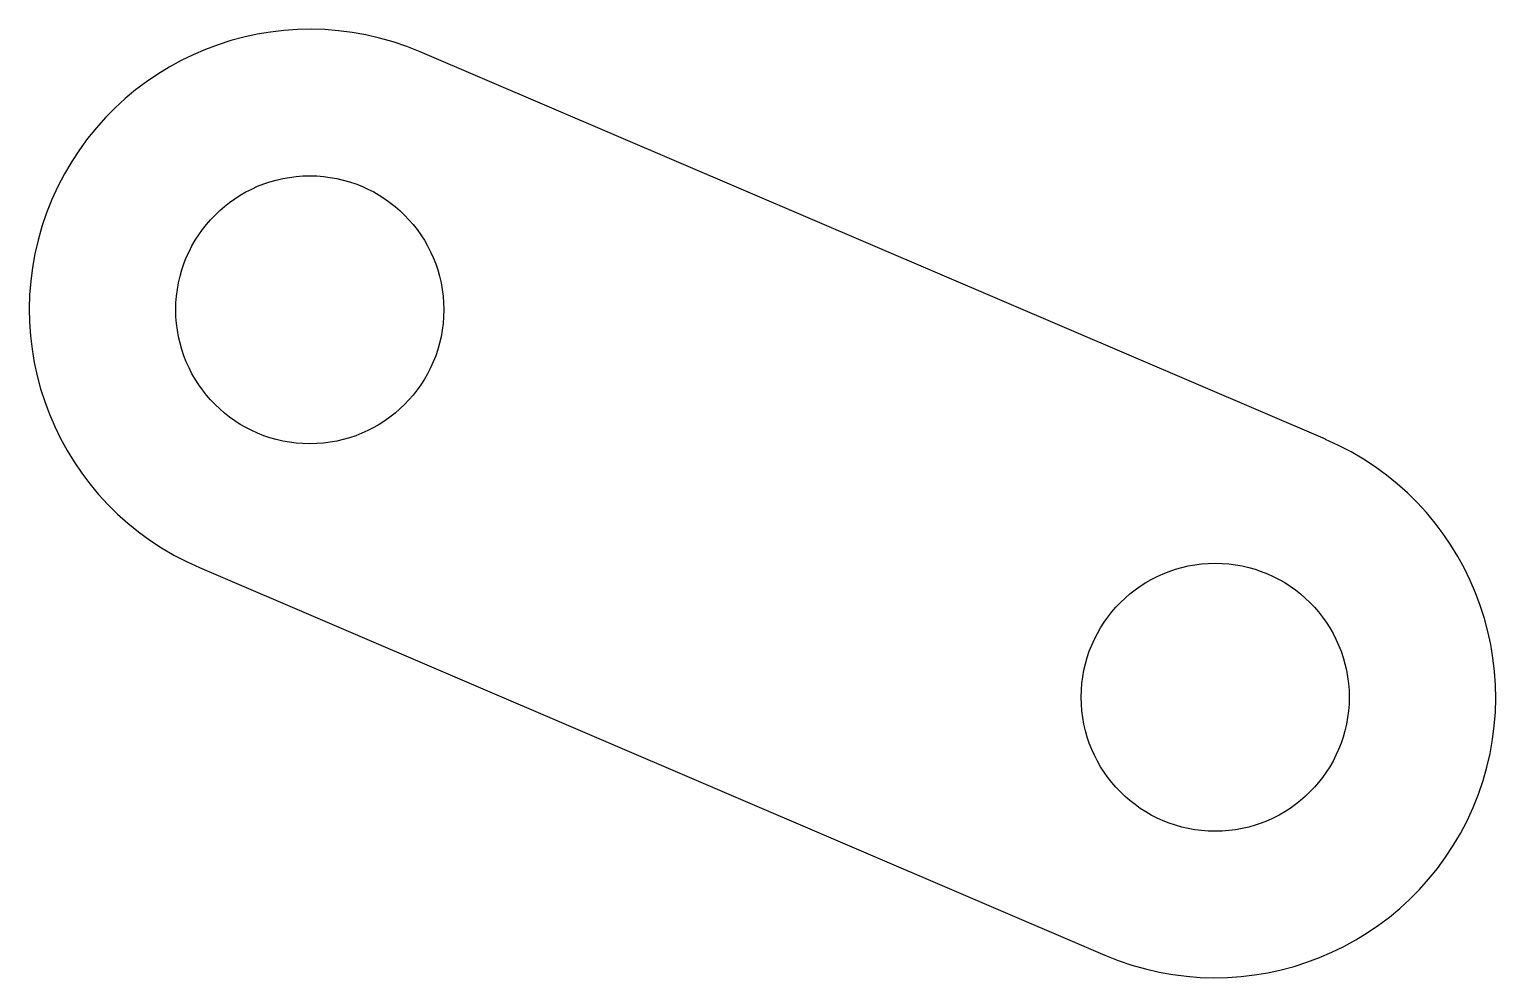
# Model space of a CAD drawing. Header units: millimetres. Extents: x -4.5 to 19, y -10.7 to 4.5.
import ezdxf

# ---------------------------------------------------------------- set-up
doc = ezdxf.new("R2010")
doc.units = ezdxf.units.MM
doc.layers.add('outline', color=7, linetype='Continuous')

msp = doc.modelspace()

# ---------------------------------------------------------------- linework, layer by layer
at = {"layer": 'outline'}
for p, q in [((16.296, -2.078), (1.77, 4.137)), ((-1.77, -4.137), (12.756, -10.353))]:
    msp.add_line(p, q, dxfattribs=at)
for centre in [(0, 0), (14.526, -6.216)]:
    msp.add_circle(centre, 2.15, dxfattribs=at)
for centre, start, end in [((0, 0), 66.8345, 246.8345), ((14.526, -6.216), 246.8345, 66.8345)]:
    msp.add_arc(centre, 4.5, start, end, dxfattribs=at)

doc.saveas('drawing.dxf')
